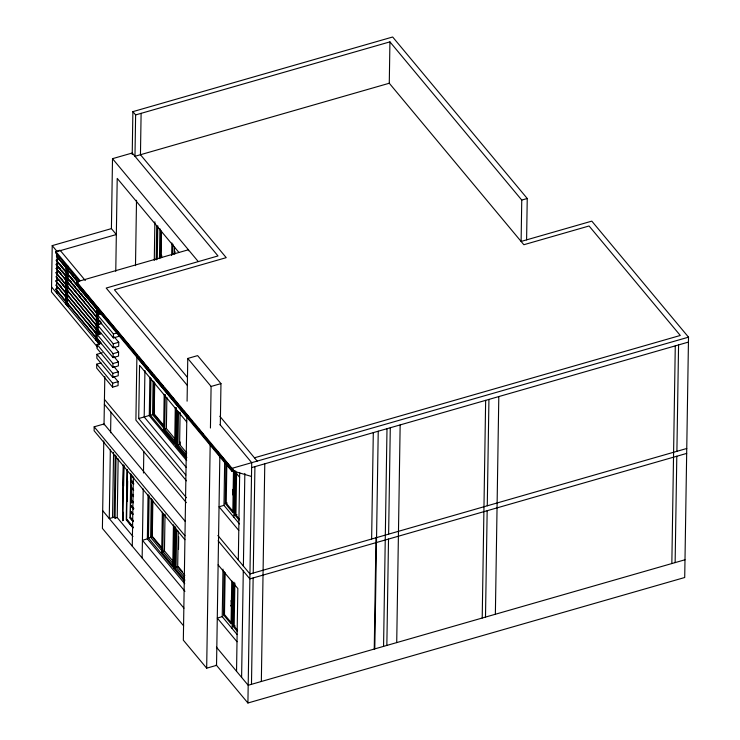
<?xml version="1.0" encoding="UTF-8"?>
<svg xmlns="http://www.w3.org/2000/svg" width="740" height="740" viewBox="0 0 740 740"><rect width="100%" height="100%" fill="white"/><g stroke="black" fill="none" stroke-linecap="round" stroke-linejoin="round"><path stroke-width="1.11" d="M52.216 245.625L57.147 251.544L116.337 234.534L111.407 228.623L52.216 245.625L51.486 291.921L97.329 346.93M85.303 280.516L60.042 250.203L55.722 251.443L55.703 252.997L79.328 281.348M58.775 288.23L55.833 289.072L55.824 289.692L100.622 343.453M57.979 280.22L55.963 280.793L55.953 281.422L100.02 334.295M58.109 271.941L56.092 272.524L56.083 273.143L98.679 324.259M60.55 269.166L59.181 267.519L56.157 268.389L100.945 322.76M58.238 263.671L56.222 264.245L56.212 264.864L98.078 315.101M59.311 259.24L56.286 260.11L56.277 260.73L101.075 314.491M57.11 253.839L56.499 292.92L58.691 292.291M65.564 303.798L66.175 265.114M66.443 265.438L65.832 304.121L67.997 303.502M67.793 267.057L67.183 305.74L69.616 305.444L67.451 306.064L68.08 266.243M188.395 250.749L188.413 249.768L76.608 281.885L76.59 282.874L231.962 469.317L233.054 469.003L233.044 469.993L231.944 470.307L76.572 283.855L76.562 284.845L231.935 471.288L233.026 470.973L251.489 476.458M185.24 521.413L104.044 423.974L94.174 426.804L94.119 430.745L184.917 539.701M96.043 340.372L96.561 307.377M96.811 308.839L96.311 340.696L98.475 340.076M101.056 362.933L96.755 364.163L96.69 368.104L112.591 387.177L118.067 385.605L118.132 381.664L113.747 376.401M102.287 352.767L96.912 354.312L96.848 358.253L112.739 377.326L118.224 375.754L118.289 371.813L113.905 366.55M101.362 343.231L97.07 344.461L97.005 348.401L112.896 367.475L118.382 365.902L118.437 361.962L114.053 356.699M101.676 323.528L97.375 324.758L97.31 328.699L113.211 347.772L118.687 346.2L118.752 342.259L114.367 336.996M100.751 313.982L97.532 314.907L97.467 318.848L113.359 337.921L118.844 336.349L118.872 334.378M97.662 342.315L97.717 338.901M97.791 334.351L98.059 317.284M98.106 313.871L98.161 310.458M97.985 339.225L97.93 342.639L100.094 342.019M98.059 334.674L98.142 328.986M98.198 325.572L98.309 318.746M98.383 314.195L98.429 310.782M103.776 440.874L102.407 528.388L183.649 625.892M104.025 424.862L104.812 376.642M111.407 228.623L112.508 158.674L132.238 153.013L218.004 255.938L106.199 288.054L187.451 385.559M110.334 449.911L109.261 518.555L114.737 516.973M110.602 432.752L110.926 412.161M112.591 387.177L112.647 383.237L96.755 364.163M112.739 377.326L112.804 373.386L96.912 354.312M112.896 367.475L112.961 363.534L97.07 344.461M114.21 346.847L118.594 352.111L118.529 356.051L113.053 357.624L113.118 353.683L55.898 284.937L97.014 334.906M113.211 347.772L113.266 343.832L97.375 324.758M113.359 337.921L113.424 333.981L97.532 314.907M115.764 271.312L117.216 178.386L178.951 252.47M112.545 517.602L113.572 452.399M115.163 455.072L114.191 517.13L115.07 518.185L117.225 517.565L132.978 536.472M115.07 518.185L116.041 456.025M117.225 517.565L118.15 458.856M123.21 512.505L122.655 520.646L123.219 465.173M122.655 520.646L123.525 465.627M123.09 520.525L122.914 512.126M123.33 485.718L123.654 465.044M123.626 486.134L123.95 465.497M127.04 469.752L126.253 519.841L133.061 528.018M132.21 154.549L132.886 111.638L392.663 37L527.241 198.496L526.593 239.862M127.4 469.706L126.614 519.711L133.071 527.472M127.326 501.405L127.65 480.945M132.886 111.638L135.624 114.922L134.976 156.297L389.277 83.241L523.846 244.727L589.068 225.987L680.291 335.461L254.449 457.801M133.135 521.635L130.101 517.991L130.795 473.776M133.144 521.08L130.37 517.741L130.554 505.651L133.339 508.99M131.082 499.352L130.564 505.143L133.774 508.87M133.44 502.275L130.666 498.936L131.184 493.191M133.542 496.105L130.758 492.766L131.276 487.031M133.635 489.945L130.851 486.605L130.943 480.843L133.727 484.182M130.767 503.126L131.054 484.987M130.37 517.741L130.36 518.296M131.026 502.756L130.851 486.605M135.494 265.651L136.521 200.253M132.275 546.176L133.357 477.217M141.109 113.35L140.452 154.725L226.227 257.65L114.423 289.766L187.387 377.326M185.796 475.024L138.713 418.535L139.555 365.338L186.637 421.837M144.929 370.555L144.198 416.953L186.147 467.292M142.145 558.006L143.227 488.955M143.477 473.008L143.81 451.622M148.046 494.376L147.353 538.859L184.732 583.721M149.887 377.243L149.286 415.723L186.674 460.585M173.438 524.799L172.772 567.164L148.453 537.98L149.119 495.615M175.278 407.472L174.705 444.416L150.387 415.233L150.96 378.288M154.281 260.452L154.882 221.806M151.256 498.418L150.646 537.351L162.088 551.078M164.021 428.34L152.579 414.604L153.097 381.118M162.097 548.886L151.746 536.463L152.329 499.676M164.021 426.536L153.67 414.113L154.179 381.858M156.168 259.907L156.704 225.802M162.652 548.729L152.301 536.306L152.856 500.666M163.836 425.491L154.216 413.956L154.706 382.848M157.269 259.185L157.787 225.857M159.461 258.556L159.923 228.679M160.552 257.881L160.978 230.566M161.098 257.724L161.514 231.546M161.644 257.566L161.681 255.291M162.338 512.154L161.709 552.253L173.872 566.849M175.084 443.251L163.642 429.514L164.188 394.328M172.836 563.399L162.809 551.374L163.411 513.421M174.76 441.049L164.733 429.024L165.279 394.448M173.761 562.067L164.456 550.893L165.038 514.096M174.973 438.857L166.38 428.553L166.87 397.436M171.689 255.485L171.883 242.961M172.79 254.477L172.947 244.237M174.427 254.005L174.538 247.179M174.982 253.848L175.01 251.572M184.575 581.316L173.845 568.44L174.511 526.085M186.499 458.578L175.769 445.702L176.37 407.601M184.954 580.141L174.936 568.126L175.584 526.908M186.878 457.403L176.869 445.388L177.415 410.746M184.63 577.552L176.046 567.247L176.638 529.294M186.554 455.202L177.961 444.897L178.488 411.477M178.248 531.126L177.683 566.775L184.843 575.359M180.116 412.152L179.607 444.425L186.767 453.019M178.506 549.367L178.701 536.713M180.19 441.965L180.153 444.268L177.961 444.897M186.85 416.185L183.335 640.183L206.673 668.183L216.533 665.352L219.845 455.849M187.09 401.173L187.766 358.447L197.626 355.616L220.964 383.616L220.307 425.186M206.673 668.183L210.188 444.185M210.438 428.016L211.094 386.447L187.766 358.447M222.981 569.134L222.231 616.67L237.031 634.43M224.655 462.352L223.98 505.355L239.482 523.966M231.352 605.727L231.065 623.894L223.517 614.829L224.192 571.687M226.829 464.637L226.227 503.237L233.775 512.302L232.822 512.58L225.265 503.515L225.904 462.648M231.343 622.793L224.479 614.552L225.136 572.547M231.935 471.288L231.944 470.307M231.962 469.317L231.981 468.337L76.608 281.885M231.056 605.857L231.139 600.824L232.786 599.826L233.396 600.556L233.359 602.924L232.156 603.276L232.101 606.458L231.056 605.857L232.101 606.458M232.804 494.542L232.887 489.51L234.534 488.511L235.144 489.242L235.107 491.61L233.905 491.961L233.849 495.143L232.804 494.542L233.849 495.143M231.426 601.185L231.75 580.752M232.822 512.58L233.479 470.575M233.248 494.422L233.294 491.23M231.666 606.587L231.74 601.555L231.139 600.824M233.415 495.273L233.488 490.241L232.887 489.51M232.092 628.51L232.508 602.48M232.545 600.214L232.822 582.112M233.849 517.195L234.571 470.797M232.786 599.826L232.749 602.193L233.359 602.924M237.346 631.423L233.23 626.484L233.923 582.204M239.094 520.109L234.978 515.17L235.672 470.89M234.867 583.065L234.182 626.207L237.623 630.323M236.597 472.888L235.931 514.892L239.371 519.008M236.541 671.291L237.845 588.55L218.115 564.87M238.317 560.004L239.686 472.758M241.61 677.377L243.284 570.984M243.386 566.091L244.838 473.424M135.624 114.922L389.925 41.865L521.755 200.068L521.108 241.444L591.806 221.131L688.515 337.172L684.713 577.505L247.909 703L251.711 462.667L219.947 424.557M251.48 684.324L253.145 577.931M253.246 573.038L254.921 466.644M261.34 681.494L264.781 463.814M371.628 539.025L373.302 432.632M374.246 649.054L375.994 537.74M374.792 648.897L378.233 431.217M389.277 83.241L389.925 41.865M383.561 646.371L387.002 428.7M386.844 645.428L388.519 539.044M388.62 534.141L390.285 427.757M396.714 642.598L400.155 424.917M482.212 618.029L485.653 400.358M485.496 617.086L487.17 510.702M487.272 505.799L488.937 399.415M495.365 614.255L498.806 396.575M671.837 563.556L675.278 345.876M675.13 562.604L676.804 456.219M676.897 451.317L678.571 344.933M233.488 490.241L235.144 489.242M231.74 601.555L233.396 600.556M521.755 200.068L527.241 198.496M101.519 333.379L97.218 334.61L97.162 338.55L113.053 357.624M113.424 333.981L117.808 332.723M113.266 343.832L118.752 342.259M113.118 353.683L118.594 352.111M112.961 363.534L118.437 361.962M112.804 373.386L118.289 371.813M112.647 383.237L118.132 381.664M211.094 386.447L220.964 383.616M138.713 418.535L149.674 415.381M153.67 414.113L154.216 413.956M150.387 415.233L152.579 414.604M164.733 429.024L166.38 428.553M162.541 429.829L163.642 429.514M175.769 445.702L176.869 445.388M231.981 468.337L688.515 337.172M251.628 467.588L688.431 342.093M130.101 517.991L132.876 520.673M126.605 520.266L127.04 519.591L132.784 526.482M225.265 503.515L227.18 502.96M224.525 505.198L219.049 506.78L238.78 530.451M151.746 536.463L152.301 536.306M148.453 537.98L151.746 537.037M147.898 538.702L142.422 540.283L184.954 591.325M234.978 515.17L236.893 514.615M161.746 550.088L162.837 549.774M162.809 551.374L164.456 550.893M160.617 552.567L162.809 551.938M176.046 567.247L178.238 566.618L182.53 571.77M173.845 568.44L174.936 568.126M686.766 448.486L249.963 573.981L217.893 535.501M686.683 453.407L249.861 578.884L218.124 540.792M223.517 614.829L224.479 614.552M222.758 616.494L217.273 618.067L237.004 641.737M233.23 626.484L235.144 625.929M684.99 559.773L248.187 685.268L216.431 647.158M133.552 495.005L132.784 494.551L133.561 494.496M112.508 158.674L198.274 261.599M219.808 416.241L257.187 461.094M55.722 251.443L80.096 280.682M61.365 261.71L65.767 266.992M70.171 272.274L73.103 275.798M74.574 277.555L76.775 280.201M78.385 282.412L56.351 255.975L77.645 282.153M234.497 471.121L239.612 477.254M78.218 284.197L137.196 354.978M138.676 356.745L140.887 359.4M142.358 361.166L144.568 363.821M146.048 365.597L148.259 368.252M149.73 370.019L151.94 372.673M153.421 374.44L155.631 377.095M157.102 378.861L159.313 381.516M160.793 383.292L163.004 385.938M164.474 387.714L166.685 390.368M168.165 392.135L170.376 394.79M172.587 397.445L174.057 399.212M176.277 401.866L177.748 403.633M179.959 406.288L181.439 408.064M183.649 410.709L185.12 412.485M187.331 415.14L188.811 416.907M191.022 419.562L192.493 421.328M194.703 423.983L196.183 425.75M198.394 428.404L199.865 430.18M202.076 432.835L203.556 434.602M217.56 451.409L233.044 469.993M59.931 264.208L66.433 272.015M70.106 276.418L74.509 281.7M75.97 283.457L78.172 286.103M79.642 287.86L81.844 290.496M83.306 292.263L85.507 294.899M87.709 297.545L89.179 299.302M91.381 301.948L92.842 303.705M95.044 306.341L96.515 308.108M56.286 260.11L101.084 313.871M186.73 416.925L136.891 357.124L135.901 420.163L186.471 480.852M61.966 270.868L64.167 273.513M70.041 280.553L71.502 282.31M73.704 284.956L75.175 286.713M77.376 289.358L78.847 291.116M81.049 293.752L82.51 295.519M84.712 298.155L86.182 299.922M56.222 264.245L98.087 314.482M59.117 271.654L61.17 274.124M63.372 276.769L65.573 279.406M71.438 286.454L72.909 288.212M75.11 290.848L76.581 292.614M78.782 295.251L80.244 297.018M82.445 299.654L83.916 301.411M56.157 268.389L98.022 318.616M99.484 320.383L100.955 322.141M61.106 278.259L62.576 280.025M64.778 282.661L66.239 284.428M56.092 272.524L99.419 324.518M58.987 279.933L60.356 281.579M62.511 284.16L63.973 285.918M97.893 326.895L56.027 276.658L97.874 327.515M234.497 490.879L235.107 491.61M59.607 284.891L60.976 286.537M94.72 327.034L96.922 329.67M55.963 280.793L100.029 333.675M87.32 322.363L96.857 333.814M55.833 289.072L101.362 343.712M51.569 287L99.623 344.674M104.451 399.369L186.434 497.752M104.349 404.271L186.36 502.682M94.174 426.804L184.972 535.76M133.829 477.938L131.045 474.599L130.952 480.251L133.737 483.59M132.081 480.963L133.478 482.637M130.851 487.151L133.626 490.49M130.749 493.321L133.533 496.66M130.656 499.472L133.431 502.812M131.692 505.855L133.774 508.362M130.897 511.386L132.978 513.893M130.462 511.507L132.969 514.448M130.453 512.071L132.543 514.577M130.795 517.621L132.886 520.118M126.679 519.721L132.784 527.037M102.684 510.655L183.946 608.178M216.145 664.89L247.909 703"/></g></svg>
